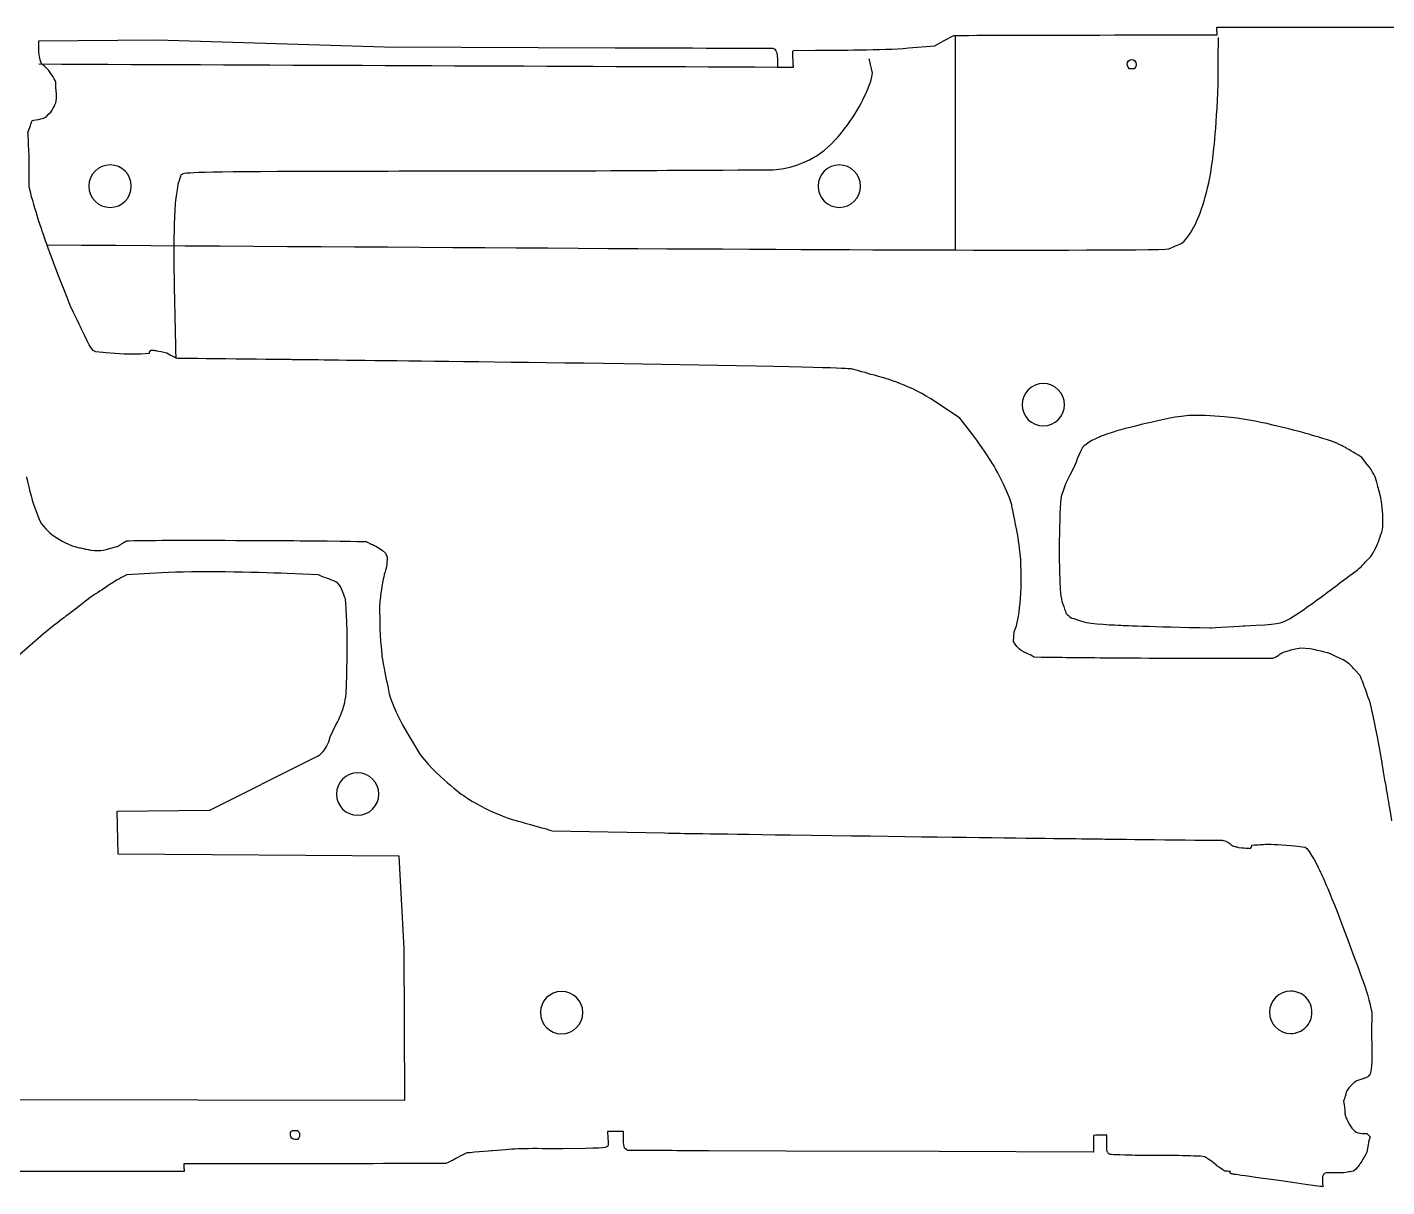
# Model space of a CAD drawing. Extents: x 81 to 204, y 60 to 194.
# Drawn here: x 138.72 to 180.72, y 81.49 to 117.31 of the extents above; entities that cross this region are included whole.
import ezdxf

# ---------------------------------------------------------------- set-up
doc = ezdxf.new("R2010")
doc.units = 0
doc.layers.add('Layer_1', color=7, linetype='CONTINUOUS')

msp = doc.modelspace()

# ---------------------------------------------------------------- linework, layer by layer
at = {"layer": 'Layer_1', "color": 7}
for points in [[(175.464711, 117.268638), (175.461827, 117.308973)], [(177.003287, 117.308973), (181.628762, 117.309032), (183.175151, 117.30665)], [(139.077726, 116.531958), (139.080637, 116.890731), (142.735353, 116.91753), (149.754378, 116.699178), (156.877994, 116.675788), (159.267181, 116.667163)], [(165.936295, 116.666372), (166.755048, 116.736513), (167.026034, 116.88705), (167.337502, 117.047978)], [(172.790993, 117.06806), (174.134068, 117.06806), (175.477411, 117.06806)], [(161.709523, 116.657876), (161.732542, 116.659464), (161.748946, 116.666158), (161.811838, 116.625959)], [(162.366272, 116.375002), (162.366272, 116.55562), (162.376062, 116.586111), (163.064216, 116.595821)], [(139.389035, 115.968234), (139.295108, 116.062984)], [(161.890472, 116.224118), (161.890472, 116.14755), (161.890472, 116.071941), (162.057292, 116.073793), (162.304069, 116.073793), (162.38638, 116.073793)], [(139.327678, 114.565138), (139.388533, 114.627895)], [(138.778536, 112.391176), (138.781181, 113.04938)], [(141.153621, 107.24941), (140.837364, 107.284414)], [(142.479607, 107.224401), (142.225713, 107.209214)], [(143.318018, 107.088612), (143.277405, 107.10626)], [(160.624414, 106.850042), (157.151943, 106.912799)], [(167.521625, 105.230509), (166.773304, 105.737628)], [(169.419455, 100.359874), (169.409666, 100.861799)], [(169.188659, 98.331115), (169.209032, 98.632462), (169.279173, 98.812943), (169.33455, 99.119349)], [(169.720816, 97.905348), (169.630302, 97.949372)], [(177.654818, 98.034692), (177.549127, 98.002288)], [(178.337493, 98.106735), (178.057617, 98.125071)], [(179.372249, 97.76601), (179.144869, 97.874026)], [(177.192951, 97.811553), (175.947644, 97.808695)], [(179.884155, 97.29389), (179.739772, 97.450992)], [(180.334669, 95.84513), (180.215445, 96.4053)]]:
    msp.add_lwpolyline(points, dxfattribs=at)
at = {"layer": 'Layer_1', "color": 5}
for points in [[(172.836384, 116.309721)], [(141.277088, 113.053958)], [(163.803581, 113.053958)], [(170.103972, 106.303461)]]:
    msp.add_lwpolyline(points, close=True, dxfattribs=at)
for points in [[(175.686618, 105.272667), (175.114345, 105.317863)], [(177.685395, 104.901121), (177.190694, 105.019265)], [(171.313172, 104.32371), (171.240211, 104.177894)], [(171.122148, 103.876991), (171.034392, 103.690949), (171.03452, 103.690955)], [(180.113172, 103.804042), (179.939972, 104.012242)], [(170.735934, 103.048091), (170.655588, 102.807196)], [(180.597851, 101.873029), (180.59265, 102.151756)], [(179.335103, 100.193522), (179.684045, 100.457113)], [(170.695691, 99.513254), (170.735917, 99.410356)], [(177.710484, 99.031014), (178.107407, 99.294887)], [(171.225156, 98.981096), (171.353374, 98.935901)], [(147.067947, 82.946856), (146.989612, 82.946856)]]:
    msp.add_lwpolyline(points, dxfattribs=at)
at = {"layer": 'Layer_1', "color": 1}
for points in [[(138.912172, 102.573947), (139.077742, 102.129447), (139.142964, 101.973852), (139.287624, 101.816748)], [(139.882518, 101.393718), (140.109762, 101.2857)], [(141.267427, 101.200366), (141.372574, 101.23302)], [(141.728885, 101.413652), (141.779224, 101.441278)], [(149.215954, 101.406139), (149.306333, 101.362099)], [(149.678232, 101.152356), (149.788568, 101.057196)], [(142.867894, 100.452171), (141.798146, 100.391741)], [(147.718709, 100.386805), (146.742062, 100.431943)], [(148.461673, 99.857242), (148.421621, 99.960065)], [(149.597527, 99.410043), (149.607641, 98.90784)], [(139.210994, 98.560279), (133.000567, 93.150947), (133.000567, 91.764131), (120.949161, 91.689471), (120.714948, 91.855464), (120.529132, 92.040864)], [(148.572275, 96.726189), (148.587186, 97.286088)], [(147.95713, 95.089161), (148.030136, 95.234498), (148.075274, 95.390503), (148.250832, 95.76213)], [(150.461363, 95.488431), (150.862928, 94.820247)], [(134.4519, 81.981525), (127.023516, 81.990137), (124.806893, 84.200466), (150.38486, 84.168332), (150.357234, 88.849051), (150.204373, 91.704735), (141.527117, 91.764894), (141.497179, 93.090731), (144.359152, 93.120842), (147.540521, 94.720407)], [(154.930425, 92.480307), (158.402891, 92.417548)], [(175.593877, 92.194136), (175.629016, 92.191824)], [(175.709276, 92.178994), (175.749328, 92.161482)], [(175.862398, 92.08847), (175.900427, 92.058532)], [(177.873399, 92.018312), (178.190051, 91.983173)], [(176.502707, 91.943087), (176.522935, 91.967996)], [(180.248894, 86.876414), (180.246004, 86.218755)], [(180.116371, 84.87421), (180.081636, 84.863691)], [(180.146019, 84.900506), (180.143708, 84.897617)], [(180.155267, 84.917498), (180.150643, 84.910505)], [(180.169137, 84.926861), (180.166826, 84.925705), (180.16278, 84.925705)], [(180.191851, 84.933386), (180.189539, 84.933796), (180.185493, 84.93553), (180.178962, 84.93264), (180.173761, 84.929173)], [(179.699976, 84.702149), (179.639268, 84.639389)], [(179.99399, 84.828667), (179.920296, 84.800637), (179.916828, 84.802371)], [(157.139576, 83.196171), (157.053433, 83.194437), (156.970029, 83.194027), (156.723239, 83.194027), (156.640928, 83.194027)], [(179.639268, 83.29919), (179.732792, 83.204707)], [(156.661329, 82.892546), (156.661329, 82.802166)], [(157.169571, 82.687819), (157.149632, 82.788313)], [(172.071119, 82.646663), (172.063606, 82.737314), (172.063606, 82.909046), (172.063606, 83.081049), (171.995512, 83.081049), (171.790016, 83.081049), (171.72179, 83.079893), (171.653152, 83.075848)], [(180.138188, 82.783591), (180.103049, 82.562641)], [(155.963468, 82.671457), (155.275455, 82.661459)], [(158.326272, 82.605837), (157.295073, 82.607571)], [(171.656042, 82.643513), (171.656042, 82.557376), (171.654886, 82.557925), (171.649107, 82.559659), (166.897428, 82.575899), (162.149575, 82.591215), (159.760532, 82.599826)], [(172.132613, 82.50977), (172.113078, 82.528669)], [(175.217176, 82.334097), (175.091657, 82.414351)], [(143.562877, 81.998459), (143.565189, 81.958292), (140.482261, 81.958292), (137.399195, 81.958292), (135.852131, 81.960604)], [(146.236825, 82.199169), (143.550278, 82.199169), (143.55259, 82.159117), (143.555479, 82.118777)], [(151.650134, 82.209572), (150.28669, 82.204371)], [(175.885105, 81.959656), (175.832454, 81.963701)], [(179.154161, 81.914697), (179.006085, 81.917587)], [(178.765173, 81.869617), (178.732346, 81.809591)], [(178.734657, 81.488009), (178.734501, 81.48753)]]:
    msp.add_lwpolyline(points, dxfattribs=at)
for points in [[(148.923593, 92.963599)], [(155.223983, 86.213097)], [(177.748839, 86.221997)]]:
    msp.add_lwpolyline(points, close=True, dxfattribs=at)
at = {"layer": 'Layer_1', "color": 7}
for points in [[(175.461827, 117.308973), (175.461827, 117.309003), (177.003287, 117.308973), (177.003287, 117.308973)], [(175.472225, 117.148181), (175.472225, 117.148181), (175.467039, 117.228516), (175.464711, 117.268638)], [(167.337502, 117.047978), (167.377586, 117.057741), (168.740984, 117.062874), (168.740984, 117.062874)], [(168.740984, 117.062874), (168.740984, 117.062874), (170.104435, 117.06806), (172.790993, 117.06806)], [(175.477411, 117.06806), (175.474527, 117.108168), (175.474527, 117.108118), (175.472225, 117.148181)], [(139.295108, 116.062984), (139.206288, 116.152694), (139.112969, 116.13506), (139.077726, 116.531958)], [(159.267181, 116.667163), (161.65621, 116.658273), (161.686134, 116.655971), (161.709523, 116.657876)], [(161.811838, 116.625959), (161.858272, 116.579147), (161.878566, 116.478978), (161.878566, 116.478978)], [(161.878566, 116.478978), (161.878566, 116.478978), (161.898409, 116.378389), (161.890472, 116.224118)], [(162.381089, 116.148992), (162.381089, 116.148992), (162.376062, 116.224211), (162.366272, 116.375002)], [(163.064216, 116.595821), (163.752371, 116.605981), (165.118018, 116.595842), (165.936295, 116.666372)], [(139.603427, 115.553812), (139.606338, 115.633338), (139.606338, 115.633383), (139.389035, 115.968234)], [(162.38638, 116.073793), (162.386354, 116.073822), (162.381089, 116.148992), (162.381089, 116.148992)], [(139.599723, 115.457557), (139.599723, 115.457557), (139.603427, 115.553783), (139.603427, 115.553812)], [(139.602633, 114.985712), (139.602633, 114.985712), (139.644199, 115.13122), (139.599723, 115.457557)], [(139.388533, 114.627895), (139.541673, 114.773315), (139.602633, 114.985712), (139.602633, 114.985712)], [(138.740303, 114.044346), (138.835818, 114.334782), (138.835659, 114.334832), (138.86651, 114.428275)], [(138.86651, 114.428275), (138.86651, 114.428275), (139.232164, 114.466957), (139.327678, 114.565138)], [(138.781181, 113.04938), (138.783827, 113.384232), (138.740303, 114.044346), (138.740303, 114.044346)], [(139.195413, 110.96511), (139.195413, 110.96511), (138.878733, 111.883946), (138.778536, 112.391176)], [(140.044091, 108.715537), (139.511537, 110.046159), (139.195413, 110.96511), (139.195413, 110.96511)], [(140.375508, 108.0252), (140.375481, 108.025232), (140.044091, 108.715537), (140.044091, 108.715537)], [(140.837364, 107.284414), (140.706845, 107.334696), (140.706978, 107.334743), (140.375508, 108.0252)], [(142.225713, 107.209214), (141.972295, 107.194001), (141.470142, 107.214374), (141.153621, 107.24941)], [(142.504478, 107.299736), (142.484105, 107.274707), (142.484105, 107.27468), (142.479607, 107.224401)], [(142.524321, 107.324607), (142.524321, 107.324607), (142.504478, 107.299657), (142.504478, 107.299736)], [(142.652565, 107.317093), (142.652565, 107.317093), (142.559723, 107.324607), (142.524321, 107.324607)], [(143.030496, 107.236834), (142.745195, 107.309698), (142.652565, 107.317093), (142.652565, 107.317093)], [(143.277405, 107.10626), (143.23732, 107.123828), (143.20229, 107.149114), (143.030496, 107.236834)], [(143.398293, 107.076177), (143.362971, 107.078558), (143.362865, 107.078558), (143.318018, 107.088612)], [(143.43343, 107.073319), (143.43343, 107.073319), (143.398399, 107.076177), (143.398293, 107.076177)], [(146.887962, 107.03818), (146.887962, 107.03818), (143.45838, 107.078462), (143.43343, 107.073319)], [(157.151943, 106.912799), (150.317703, 106.998156), (146.887962, 107.03818), (146.887962, 107.03818)], [(164.207349, 106.74695), (164.207349, 106.74695), (164.096912, 106.787259), (160.624414, 106.850042)], [(165.171543, 106.476094), (164.689287, 106.611356), (164.689208, 106.611351), (164.207349, 106.74695)], [(166.773304, 105.737628), (166.025142, 106.24489), (165.171543, 106.476094), (165.171543, 106.476094)], [(168.565936, 103.779421), (168.565936, 103.779421), (168.164113, 104.447237), (167.521625, 105.230509)], [(169.128175, 102.55913), (168.967573, 103.111575), (168.565936, 103.779421), (168.565936, 103.779421)], [(169.238904, 101.996499), (169.238904, 101.996528), (169.128175, 102.55913), (169.128175, 102.55913)], [(169.409666, 100.861799), (169.349261, 101.434413), (169.349208, 101.434299), (169.238904, 101.996499)], [(169.33455, 99.119349), (169.389451, 99.425765), (169.429589, 99.857788), (169.419455, 100.359874)], [(169.349182, 98.115086), (169.349182, 98.115086), (169.239009, 98.210682), (169.188659, 98.331115)], [(169.630302, 97.949372), (169.459936, 98.019566), (169.349182, 98.115086), (169.349182, 98.115086)], [(169.821437, 97.843684), (169.821437, 97.843684), (169.811118, 97.861649), (169.720816, 97.905348)], [(177.393666, 97.921892), (177.348362, 97.881668), (177.298231, 97.854077), (177.298231, 97.854077)], [(177.443987, 97.951835), (177.443924, 97.951864), (177.393666, 97.921892), (177.393666, 97.921892)], [(177.549127, 98.002288), (177.494165, 97.981995), (177.494179, 97.981889), (177.443987, 97.951835)], [(178.057617, 98.125071), (177.915705, 98.112583), (177.760008, 98.067434), (177.654818, 98.034692)], [(179.144869, 97.874026), (178.917613, 97.982008), (178.686452, 98.039698), (178.337493, 98.106735)], [(172.266668, 97.816474), (171.044076, 97.83018), (171.043997, 97.8301), (169.821437, 97.843684)], [(175.947644, 97.808695), (174.702063, 97.806314), (172.266668, 97.816474), (172.266668, 97.816474)], [(177.298231, 97.854077), (177.298231, 97.854077), (177.248346, 97.826465), (177.192951, 97.811553)], [(179.739772, 97.450992), (179.595542, 97.607668), (179.595605, 97.607723), (179.372249, 97.76601)], [(180.032229, 96.916116), (180.032229, 96.916116), (179.949618, 97.138371), (179.884155, 97.29389)], [(180.215445, 96.4053), (180.115239, 96.693842), (180.032229, 96.916116), (180.032229, 96.916116)], [(180.591992, 94.454477), (180.591992, 94.454477), (180.454033, 95.285306), (180.334669, 95.84513)], [(180.875837, 92.794881), (180.733896, 93.624463), (180.733875, 93.624498), (180.591992, 94.454477)]]:
    msp.add_open_spline(points, degree=3, dxfattribs=at)
at = {"layer": 'Layer_1', "color": 1}
for points in [[(167.37718, 117.057147), (167.378336, 114.846957), (167.378914, 112.636737), (167.38007, 110.426546)], [(175.502206, 115.527751), (175.508795, 116.260237), (175.508795, 116.260237), (175.515383, 116.992723)], [(139.073925, 116.17251), (146.683404, 116.141186), (154.292853, 116.109901), (161.902326, 116.078582)], [(164.829352, 115.901944), (164.779475, 116.119304), (164.779475, 116.119304), (164.729563, 116.336671)], [(164.531899, 115.064982), (164.531899, 115.064982), (164.804396, 115.602509), (164.829352, 115.901944)], [(175.330677, 113.182326), (175.330677, 113.182326), (175.464807, 114.18038), (175.502206, 115.527751)], [(163.115555, 113.346377), (163.739347, 113.751842), (164.259397, 114.527478), (164.531899, 115.064982)], [(161.764254, 112.905627), (162.491793, 112.94094), (163.115555, 113.346377), (163.115555, 113.346377)], [(174.763016, 111.148785), (174.965749, 111.535554), (175.196575, 112.184267), (175.330677, 113.182326)], [(143.383734, 112.471178), (143.433669, 112.633344), (143.464814, 112.726903), (143.464814, 112.726903)], [(143.464814, 112.726903), (143.496023, 112.82049), (143.508507, 112.845411), (146.434031, 112.857889)], [(146.434031, 112.857889), (146.434031, 112.857889), (149.359566, 112.870373), (155.198158, 112.870373)], [(155.198158, 112.870373), (158.481206, 112.888), (158.481206, 112.888), (161.764254, 112.905627)], [(143.2964, 111.847381), (143.340035, 112.159265), (143.340035, 112.159265), (143.383734, 112.471178)], [(143.256348, 110.51566), (143.256348, 110.51566), (143.259238, 111.385785), (143.2964, 111.847381)], [(174.385639, 110.637307), (174.560277, 110.762045), (174.763016, 111.148785), (174.763016, 111.148785)], [(139.328858, 110.587326), (150.731673, 110.512493), (162.134482, 110.43766), (167.948153, 110.425188)], [(143.318027, 107.088327), (143.285893, 108.366946), (143.253718, 109.64557), (143.256348, 110.51566)], [(167.948153, 110.425188), (167.948153, 110.425188), (173.761847, 110.412762), (173.986421, 110.462639)], [(173.986421, 110.462639), (174.186015, 110.549973), (174.186015, 110.549973), (174.385639, 110.637307)], [(138.692308, 103.422613), (138.692314, 103.422613), (138.811568, 102.8628), (138.912172, 102.573947)], [(139.287624, 101.816748), (139.431846, 101.659956), (139.655286, 101.501731), (139.882518, 101.393718)], [(140.109762, 101.2857), (140.340589, 101.227963), (140.340612, 101.227963), (140.520348, 101.189442)], [(141.372574, 101.23302), (141.477783, 101.265732), (141.533232, 101.285671), (141.533232, 101.285671)], [(141.533232, 101.285671), (141.583513, 101.315724), (141.583571, 101.315666), (141.633448, 101.345697)], [(141.633448, 101.345697), (141.633448, 101.345697), (141.678586, 101.385922), (141.728885, 101.413652)], [(141.779224, 101.441278), (141.834649, 101.456478), (143.079776, 101.458905), (143.079776, 101.458905)], [(143.079776, 101.458905), (143.079776, 101.458905), (144.325053, 101.461795), (146.76047, 101.451392)], [(146.76047, 101.451392), (146.76047, 101.451392), (147.98308, 101.437406), (147.98308, 101.437463)], [(147.98308, 101.437463), (149.206105, 101.423766), (149.206192, 101.423708), (149.215954, 101.406139)], [(149.306333, 101.362099), (149.396747, 101.318059), (149.567606, 101.247867), (149.678232, 101.152356)], [(140.520348, 101.189442), (140.520412, 101.189466), (140.699605, 101.150489), (140.699605, 101.150489)], [(140.699605, 101.150489), (140.827955, 101.130203), (140.969501, 101.142686), (140.969501, 101.142686)], [(140.969501, 101.142686), (140.969501, 101.142686), (141.111376, 101.155575), (141.267427, 101.200366)], [(149.788568, 101.057196), (149.838791, 100.936307), (149.838791, 100.936324), (149.82862, 100.78593)], [(141.798146, 100.391741), (141.487031, 100.236249), (141.486984, 100.236232), (141.090171, 99.97267)], [(146.742062, 100.431943), (145.765399, 100.477196), (143.937301, 100.512156), (142.867894, 100.452171)], [(147.972474, 100.28645), (147.844227, 100.331646), (147.844239, 100.331761), (147.718709, 100.386805)], [(149.818621, 100.635392), (149.748435, 100.454442), (149.692963, 100.148095), (149.692963, 100.148095)], [(149.82862, 100.78593), (149.828683, 100.785954), (149.818621, 100.635392), (149.818621, 100.635392)], [(141.090171, 99.97267), (141.090171, 99.972641), (140.693658, 99.709062), (140.693658, 99.709062)], [(148.100316, 100.241312), (148.100316, 100.241312), (147.972526, 100.28645), (147.972474, 100.28645)], [(148.311146, 100.135623), (148.311146, 100.135623), (148.230956, 100.206202), (148.100316, 100.241312)], [(148.421621, 99.960065), (148.39151, 100.065333), (148.311146, 100.135623), (148.311146, 100.135623)], [(149.692963, 100.148095), (149.692963, 100.148095), (149.637654, 99.842077), (149.597527, 99.410043)], [(140.693658, 99.709062), (140.21144, 99.337146), (139.862498, 99.07355), (139.862498, 99.07355)], [(148.552047, 99.653654), (148.552047, 99.653654), (148.501823, 99.754379), (148.461673, 99.857242)], [(148.602386, 98.69971), (148.577477, 99.176615), (148.577419, 99.1765), (148.552047, 99.653654)], [(139.862498, 99.07355), (139.862498, 99.07355), (139.513585, 98.810063), (139.210994, 98.560279)], [(148.587186, 97.286088), (148.602386, 97.845999), (148.602386, 98.69971), (148.602386, 98.69971)], [(149.607641, 98.90784), (149.617871, 98.40573), (149.677775, 97.833579), (149.677775, 97.833579)], [(149.677775, 97.833579), (149.788568, 97.27098), (149.788649, 97.270911), (149.898863, 96.708313)], [(148.461661, 96.219068), (148.461661, 96.219068), (148.541927, 96.459945), (148.572275, 96.726189)], [(149.898863, 96.708313), (149.898863, 96.708313), (150.059458, 96.156303), (150.461363, 95.488431)], [(148.250832, 95.76213), (148.381361, 95.978098), (148.461661, 96.219068), (148.461661, 96.219068)], [(147.540521, 94.720407), (147.788403, 94.825339), (147.884274, 94.943431), (147.95713, 95.089161)], [(150.862928, 94.820247), (151.50593, 94.037012), (152.253992, 93.529688), (152.253992, 93.529688)], [(148.923593, 94.274808), (148.561513, 94.274803), (148.267991, 93.981281), (148.267985, 93.619201)], [(149.5792, 93.619201), (149.579194, 93.981281), (149.285672, 94.274803), (148.923593, 94.274808)], [(148.267985, 93.619201), (148.267994, 93.257124), (148.561515, 92.963605), (148.923593, 92.963599)], [(148.923593, 92.963599), (149.28567, 92.963605), (149.579191, 93.257124), (149.5792, 93.619201)], [(152.253992, 93.529688), (152.253992, 93.529688), (153.002256, 93.022567), (153.856025, 92.791769)], [(153.856025, 92.791769), (153.856025, 92.791769), (154.337826, 92.656113), (154.337855, 92.656136)], [(154.337855, 92.656136), (154.820107, 92.520394), (154.820147, 92.520446), (154.930425, 92.480307)], [(158.402891, 92.417548), (158.988139, 92.406971), (159.669274, 92.395586), (162.296056, 92.357661)], [(162.296056, 92.357661), (169.388109, 92.261554), (172.138912, 92.229275), (172.138912, 92.229275)], [(172.138912, 92.229275), (172.138912, 92.229275), (175.568621, 92.18905), (175.593877, 92.194136)], [(175.629016, 92.191824), (175.664156, 92.188934), (175.664098, 92.188934), (175.709276, 92.178994)], [(175.749328, 92.161482), (175.789438, 92.143912), (175.8246, 92.118945), (175.862398, 92.08847)], [(175.900427, 92.058532), (175.940479, 92.023508), (175.940421, 92.02345), (176.035516, 91.998512)], [(176.035516, 91.998512), (176.035568, 91.99857), (176.131086, 91.973198), (176.131086, 91.973198)], [(176.522935, 91.967996), (176.542701, 91.993368), (176.54796, 92.043742), (176.54796, 92.043742)], [(176.54796, 92.043742), (176.801761, 92.058538), (176.801732, 92.058422), (177.055081, 92.07368)], [(177.055081, 92.07368), (177.055081, 92.07368), (177.557209, 92.053336), (177.873399, 92.018312)], [(178.190051, 91.983173), (178.320731, 91.932892), (178.652051, 91.242526), (178.652051, 91.242526)], [(176.131086, 91.973198), (176.281595, 91.958345), (176.374865, 91.950484), (176.374865, 91.950484)], [(176.374865, 91.950484), (176.374865, 91.950484), (176.46751, 91.943087), (176.502707, 91.943087)], [(178.652051, 91.242526), (178.652051, 91.242526), (178.983343, 90.552202), (179.565799, 88.967935)], [(179.565799, 88.967935), (180.148256, 87.383674), (180.148291, 87.383616), (180.248894, 86.876414)], [(155.223983, 87.524312), (154.861905, 87.524303), (154.568387, 87.230782), (154.568381, 86.868704)], [(155.87959, 86.868704), (155.879585, 87.230784), (155.586063, 87.524306), (155.223983, 87.524312)], [(177.748839, 87.533206), (177.386759, 87.533204), (177.093235, 87.239684), (177.093226, 86.877605)], [(178.212508, 87.341232), (178.089529, 87.464184), (177.922739, 87.533241), (177.748839, 87.533206)], [(178.404585, 86.877605), (178.404581, 87.051505), (178.335488, 87.218279), (178.212508, 87.341232)], [(154.568381, 86.868704), (154.568387, 86.506627), (154.861905, 86.213106), (155.223983, 86.213097)], [(155.223983, 86.213097), (155.586063, 86.213103), (155.879585, 86.506625), (155.87959, 86.868704)], [(177.093226, 86.877605), (177.093232, 86.515523), (177.386757, 86.222), (177.748839, 86.221997)], [(178.21251, 86.413974), (178.33549, 86.536928), (178.404583, 86.703704), (178.404585, 86.877605)], [(177.748839, 86.221997), (177.92274, 86.221963), (178.089531, 86.291021), (178.21251, 86.413974)], [(180.246004, 86.218755), (180.246004, 85.883389), (180.287386, 85.223453), (180.191851, 84.933386)], [(180.081636, 84.863691), (180.046612, 84.853635), (180.027135, 84.841556), (179.99399, 84.828667)], [(180.143708, 84.897617), (180.119318, 84.870742), (180.11926, 84.870742), (180.116371, 84.87421)], [(180.150643, 84.910505), (180.150643, 84.910505), (180.143708, 84.903974), (180.146019, 84.900506)], [(180.16278, 84.925705), (180.16278, 84.925705), (180.162653, 84.917498), (180.155267, 84.917498)], [(180.173761, 84.929173), (180.173761, 84.929173), (180.169715, 84.925705), (180.169137, 84.926861)], [(179.639268, 84.639389), (179.486043, 84.493972), (179.486043, 84.49407), (179.42515, 84.281576)], [(179.916828, 84.802371), (179.826801, 84.773878), (179.739797, 84.743125), (179.699976, 84.702149)], [(179.42515, 84.281576), (179.425214, 84.281576), (179.383075, 84.136094), (179.383075, 84.136094)], [(179.383075, 84.136094), (179.428271, 83.810235), (179.424745, 83.71388), (179.424745, 83.71388)], [(179.424745, 83.71388), (179.424745, 83.71388), (179.421856, 83.634383), (179.639268, 83.29919)], [(156.640928, 83.194027), (156.640928, 83.194027), (156.646129, 83.118362), (156.646129, 83.118419)], [(157.13553, 83.042899), (157.137842, 83.119766), (157.137842, 83.119841), (157.139576, 83.196171)], [(179.732792, 83.204707), (179.822131, 83.11509), (180.100864, 83.132244), (180.100864, 83.132244)], [(156.661329, 82.802166), (156.661329, 82.711769), (156.651273, 82.681629), (155.963468, 82.671457)], [(156.646129, 83.118419), (156.651331, 83.043107), (156.651331, 83.043026), (156.661329, 82.892546)], [(157.149632, 82.788313), (157.129404, 82.888546), (157.13553, 83.042899), (157.13553, 83.042899)], [(171.653152, 83.075848), (171.653152, 82.988514), (171.654308, 82.988606), (171.654308, 82.901244)], [(171.654308, 82.901244), (171.654308, 82.901244), (171.654355, 82.729345), (171.656042, 82.643513)], [(180.100864, 83.132244), (180.138662, 83.094042), (180.13872, 83.094099), (180.202173, 83.030519)], [(180.202173, 83.030519), (180.202173, 83.030519), (180.153394, 82.878421), (180.138188, 82.783591)], [(152.272648, 82.530744), (152.0014, 82.380264), (151.845793, 82.299952), (151.845793, 82.299952)], [(153.091104, 82.6013), (153.091104, 82.601358), (152.272648, 82.530744), (152.272648, 82.530744)], [(155.275455, 82.661459), (153.909757, 82.671515), (153.909716, 82.671515), (153.091104, 82.6013)], [(157.247508, 82.621095), (157.247508, 82.621095), (157.215952, 82.641496), (157.169571, 82.687819)], [(157.295073, 82.607571), (157.278659, 82.601271), (157.247508, 82.621095), (157.247508, 82.621095)], [(159.760532, 82.599826), (159.154709, 82.602138), (158.700632, 82.603872), (158.326272, 82.605837)], [(172.113078, 82.528669), (172.093601, 82.547337), (172.078921, 82.556237), (172.071119, 82.646663)], [(172.621135, 82.467638), (172.156413, 82.480873), (172.156361, 82.480931), (172.132613, 82.50977)], [(173.085459, 82.454518), (173.085459, 82.454518), (172.621106, 82.46758), (172.621135, 82.467638)], [(174.491972, 82.447005), (174.491972, 82.447005), (173.9907, 82.45683), (173.085459, 82.454518)], [(175.091657, 82.414351), (174.993886, 82.437007), (174.491972, 82.447005), (174.491972, 82.447005)], [(175.495961, 82.115742), (175.495961, 82.115742), (175.342735, 82.253751), (175.217176, 82.334097)], [(180.103049, 82.562641), (179.977547, 82.326324), (179.877308, 82.180894), (179.877308, 82.180894)], [(143.555479, 82.118777), (143.560681, 82.038534), (143.562877, 81.998459), (143.562877, 81.998459)], [(150.28669, 82.204371), (148.923396, 82.199169), (146.236825, 82.199169), (146.236825, 82.199169)], [(151.845793, 82.299952), (151.845793, 82.299952), (151.690307, 82.219744), (151.650134, 82.209572)], [(175.714177, 81.972313), (175.605089, 82.043973), (175.605199, 82.043996), (175.495961, 82.115742)], [(175.832454, 81.963701), (175.779514, 81.967747), (175.714177, 81.972313), (175.714177, 81.972313)], [(175.951697, 81.878026), (175.951697, 81.878026), (175.819589, 81.8934), (175.885105, 81.959656)], [(179.006085, 81.917587), (178.85798, 81.919899), (178.79748, 81.930071), (178.765173, 81.869617)], [(179.546022, 81.950241), (179.39008, 81.919899), (179.390109, 81.919899), (179.154161, 81.914697)], [(179.701623, 81.980179), (179.701623, 81.980179), (179.545964, 81.950241), (179.546022, 81.950241)], [(179.877308, 82.180894), (179.877308, 82.180894), (179.776889, 82.035084), (179.701623, 81.980179)], [(178.658206, 81.49984), (176.083538, 81.862809), (175.951697, 81.878026), (175.951697, 81.878026)], [(178.734501, 81.48753), (178.73453, 81.48753), (178.658206, 81.49984), (178.658206, 81.49984)], [(178.732346, 81.809591), (178.727144, 81.678912), (178.727144, 81.679033), (178.734657, 81.488009)]]:
    msp.add_open_spline(points, degree=3, dxfattribs=at)
at = {"layer": 'Layer_1', "color": 5}
for points in [[(172.694902, 116.168182), (172.694902, 116.242246), (172.762378, 116.309692), (172.836384, 116.309721)], [(172.762349, 116.026671), (172.694902, 116.094117), (172.694902, 116.168182), (172.694902, 116.168182)], [(172.910593, 116.026642), (172.836442, 116.026642), (172.836442, 116.026642), (172.762349, 116.026671)], [(172.836384, 116.309721), (172.910564, 116.309721), (172.978351, 116.242217), (172.978351, 116.168182)], [(172.978351, 116.168182), (172.978351, 116.168182), (172.978351, 116.094141), (172.910593, 116.026642)], [(141.277088, 113.053958), (140.915011, 113.053951), (140.62149, 112.760429), (140.621483, 112.398351)], [(141.932692, 112.398351), (141.932685, 112.760429), (141.639164, 113.053951), (141.277088, 113.053958)], [(163.803581, 113.053958), (163.441505, 113.053951), (163.147983, 112.760429), (163.147976, 112.398351)], [(164.459186, 112.398351), (164.459179, 112.760429), (164.165657, 113.053951), (163.803581, 113.053958)], [(140.621483, 112.398351), (140.62149, 112.036272), (140.915011, 111.74275), (141.277088, 111.742743)], [(141.277088, 111.742743), (141.639164, 111.74275), (141.932685, 112.036272), (141.932692, 112.398351)], [(163.147976, 112.398351), (163.147983, 112.036272), (163.441505, 111.74275), (163.803581, 111.742743)], [(163.803581, 111.742743), (164.165657, 111.74275), (164.459179, 112.036272), (164.459186, 112.398351)], [(170.103972, 106.303461), (169.741895, 106.303454), (169.448374, 106.009933), (169.448367, 105.647854)], [(170.759576, 105.647854), (170.759569, 106.009933), (170.466048, 106.303454), (170.103972, 106.303461)], [(169.448367, 105.647854), (169.448374, 105.285776), (169.741895, 104.992254), (170.103972, 104.992247)], [(170.103972, 104.992247), (170.466048, 104.992254), (170.759569, 105.285776), (170.759576, 105.647854)], [(173.324236, 105.076945), (172.242143, 104.836033), (171.82776, 104.647668), (171.82776, 104.647668)], [(175.114345, 105.317863), (174.406329, 105.317863), (174.406329, 105.317863), (173.324236, 105.076945)], [(177.190694, 105.019265), (176.695907, 105.137352), (176.259319, 105.22746), (175.686618, 105.272667)], [(171.82776, 104.647668), (171.82776, 104.647668), (171.413382, 104.459395), (171.313172, 104.32371)], [(178.621886, 104.639906), (178.237949, 104.755675), (178.237949, 104.755675), (177.685395, 104.901121)], [(179.005938, 104.524536), (179.005938, 104.524536), (178.621857, 104.639964), (178.621886, 104.639906)], [(171.240211, 104.177894), (171.167361, 104.032476), (171.122148, 103.876991), (171.122148, 103.876991)], [(179.455461, 104.31125), (179.455461, 104.31125), (179.221912, 104.439098), (179.005938, 104.524536)], [(179.939972, 104.012242), (179.689004, 104.183003), (179.455461, 104.31125), (179.455461, 104.31125)], [(180.381768, 103.349433), (180.381768, 103.349433), (180.286655, 103.595455), (180.113172, 103.804042)], [(171.03452, 103.690955), (170.946816, 103.505451), (170.816171, 103.289442), (170.735934, 103.048091)], [(180.53267, 102.766977), (180.457364, 103.058205), (180.457421, 103.058205), (180.381768, 103.349433)], [(170.655588, 102.807196), (170.62513, 102.541311), (170.62513, 102.541311), (170.610392, 101.981036)], [(180.59265, 102.151756), (180.588026, 102.430536), (180.53267, 102.766977), (180.53267, 102.766977)], [(170.610392, 101.981036), (170.610392, 101.980978), (170.595134, 101.421183), (170.595134, 101.421183)], [(180.464912, 101.431378), (180.464912, 101.431378), (180.552644, 101.652386), (180.597851, 101.873029)], [(170.595134, 101.421183), (170.595134, 100.567836), (170.620044, 100.090619), (170.620044, 100.090619)], [(180.246643, 100.989641), (180.377121, 101.210336), (180.464912, 101.431378), (180.464912, 101.431378)], [(179.684045, 100.457113), (179.900019, 100.612997), (179.900019, 100.612997), (180.073022, 100.801333)], [(180.073022, 100.801333), (180.07308, 100.801333), (180.246643, 100.989641), (180.246643, 100.989641)], [(170.620044, 100.090619), (170.620044, 100.090619), (170.645416, 99.613458), (170.695691, 99.513254)], [(178.107407, 99.294887), (178.503909, 99.558501), (178.98619, 99.930053), (179.335103, 100.193522)], [(170.735917, 99.410356), (170.776026, 99.307348), (170.80608, 99.20174), (170.80608, 99.20174)], [(170.80608, 99.20174), (170.886282, 99.131605), (170.88631, 99.131605), (170.966657, 99.061443)], [(170.966657, 99.061443), (170.966657, 99.061443), (171.09725, 99.025956), (171.225156, 98.981096)], [(171.353374, 98.935901), (171.478985, 98.880475), (172.455568, 98.835268), (172.455568, 98.835268)], [(172.455568, 98.835268), (172.455568, 98.835268), (173.432151, 98.790073), (175.260271, 98.754945)], [(175.260271, 98.754945), (175.260271, 98.754945), (176.329534, 98.81504), (176.329592, 98.815011)], [(176.329592, 98.815011), (177.399392, 98.875412), (177.399392, 98.875412), (177.710484, 99.031014)], [(146.848102, 83.16631), (146.911671, 83.229484), (146.911671, 83.229484), (146.911671, 83.229484)], [(146.848102, 83.087975), (146.848102, 83.087975), (146.848102, 83.087975), (146.848102, 83.16631)], [(146.911671, 83.229484), (147.067976, 83.229513), (147.067976, 83.229513), (147.067976, 83.229513)], [(147.067976, 83.229513), (147.131151, 83.16631), (147.131125, 83.087975), (147.131125, 83.087975)], [(146.989612, 82.946856), (146.911698, 82.946856), (146.848102, 83.010031), (146.848102, 83.087975)], [(147.131125, 83.087975), (147.131125, 83.087975), (147.131151, 83.010031), (147.067947, 82.946856)]]:
    msp.add_open_spline(points, degree=3, dxfattribs=at)

doc.saveas('drawing.dxf')
